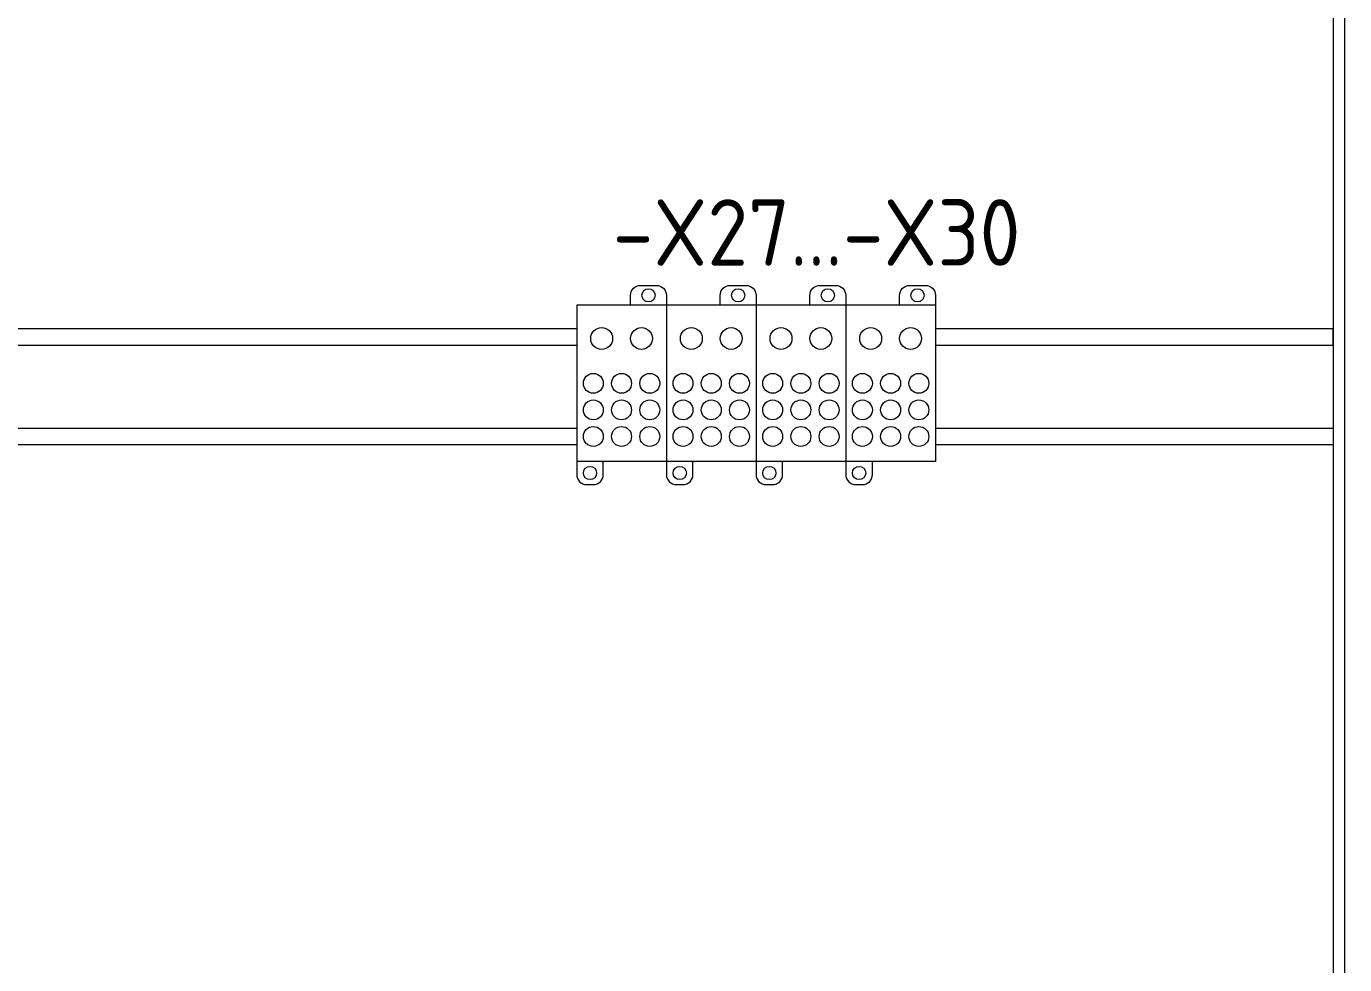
# Model space of a CAD drawing. Header units: millimetres. Extents: x 4137 to 6698, y 1400 to 3585.
# Drawn here: x 5384.9 to 5781.9, y 1735.8 to 2018.3 of the extents above; entities that cross this region are included whole.
import ezdxf
from ezdxf.enums import TextEntityAlignment as Align

# ---------------------------------------------------------------- set-up
doc = ezdxf.new("R2010")
doc.units = ezdxf.units.MM
doc.layers.add('000-PI-Oprema', color=30, linetype='Continuous', lineweight=5)
doc.layers.add('000-PI-ORMAR', color=2, linetype='Continuous')
doc.layers.add('002-PI-Kabelska kanalica', color=150, linetype='Continuous')
doc.styles.add('PI0', font='isocpeur.ttf', dxfattribs={"width": 0.9})

msp = doc.modelspace()

# ---------------------------------------------------------------- linework, layer by layer
at = {"layer": '000-PI-Oprema', "color": 0, "linetype": 'ByBlock', "lineweight": 0}
for points in [[(5566.89, 1934.3), (5566.89, 1937.3, -0.414214), (5569.89, 1940.3), (5574.69, 1940.3, -0.414214), (5577.69, 1937.3), (5577.69, 1934.3), (5577.69, 1887.3), (5550.69, 1887.3), (5550.69, 1883.3, 0.414214), (5553.69, 1880.3), (5555.69, 1880.3, 0.414214), (5558.69, 1883.3), (5558.69, 1887.3)], [(5593.9, 1934.3), (5593.9, 1937.3, -0.414214), (5596.9, 1940.3), (5601.7, 1940.3, -0.414214), (5604.7, 1937.3), (5604.7, 1934.3), (5604.7, 1887.3), (5577.7, 1887.3), (5577.7, 1883.3, 0.414214), (5580.7, 1880.3), (5582.7, 1880.3, 0.414214), (5585.7, 1883.3), (5585.7, 1887.3)], [(5620.9, 1934.3), (5620.9, 1937.3, -0.414214), (5623.9, 1940.3), (5628.7, 1940.3, -0.414214), (5631.7, 1937.3), (5631.7, 1934.3), (5631.7, 1887.3), (5604.7, 1887.3), (5604.7, 1883.3, 0.414214), (5607.7, 1880.3), (5609.7, 1880.3, 0.414214), (5612.7, 1883.3), (5612.7, 1887.3)], [(5647.92, 1934.3), (5647.92, 1937.3, -0.414214), (5650.92, 1940.3), (5655.72, 1940.3, -0.414214), (5658.72, 1937.3), (5658.72, 1934.3), (5658.72, 1887.3), (5631.72, 1887.3), (5631.72, 1883.3, 0.414214), (5634.72, 1880.3), (5636.72, 1880.3, 0.414214), (5639.72, 1883.3), (5639.72, 1887.3)]]:
    msp.add_lwpolyline(points, format="xyb", dxfattribs=at)
for points in [[(5577.7, 1934.3), (5550.7, 1934.3), (5550.7, 1887.3)], [(5604.72, 1934.3), (5577.72, 1934.3), (5577.72, 1887.3)], [(5631.72, 1934.3), (5604.72, 1934.3), (5604.72, 1887.3)], [(5658.74, 1934.3), (5631.74, 1934.3), (5631.74, 1887.3)]]:
    msp.add_lwpolyline(points, dxfattribs=at)
for centre, radius in [((5572.29, 1937.3), 2), ((5599.3, 1937.3), 2), ((5626.3, 1937.3), 2), ((5653.32, 1937.3), 2), ((5558.19, 1924.3), 3.3), ((5570.19, 1924.3), 3.3), ((5585.2, 1924.3), 3.3), ((5597.2, 1924.3), 3.3), ((5612.2, 1924.3), 3.3), ((5624.2, 1924.3), 3.3), ((5639.22, 1924.3), 3.3), ((5651.22, 1924.3), 3.3), ((5555.69, 1910.8), 3), ((5564.19, 1910.8), 3), ((5572.69, 1910.8), 3), ((5582.7, 1910.8), 3), ((5591.2, 1910.8), 3), ((5599.7, 1910.8), 3), ((5609.7, 1910.8), 3), ((5618.2, 1910.8), 3), ((5626.7, 1910.8), 3), ((5636.72, 1910.8), 3), ((5645.22, 1910.8), 3), ((5653.72, 1910.8), 3), ((5555.69, 1902.8), 3), ((5564.19, 1902.8), 3), ((5572.69, 1902.8), 3), ((5582.7, 1902.8), 3), ((5591.2, 1902.8), 3), ((5599.7, 1902.8), 3), ((5609.7, 1902.8), 3), ((5618.2, 1902.8), 3), ((5626.7, 1902.8), 3), ((5636.72, 1902.8), 3), ((5645.22, 1902.8), 3), ((5653.72, 1902.8), 3), ((5555.69, 1894.8), 3), ((5564.19, 1894.8), 3), ((5572.69, 1894.8), 3), ((5582.7, 1894.8), 3), ((5591.2, 1894.8), 3), ((5599.7, 1894.8), 3), ((5609.7, 1894.8), 3), ((5618.2, 1894.8), 3), ((5626.7, 1894.8), 3), ((5636.72, 1894.8), 3), ((5645.22, 1894.8), 3), ((5653.72, 1894.8), 3), ((5554.69, 1883.8), 2), ((5581.7, 1883.8), 2), ((5608.7, 1883.8), 2), ((5635.72, 1883.8), 2)]:
    msp.add_circle(centre, radius, dxfattribs=at)
at = {"layer": '000-PI-ORMAR', "color": 0, "linetype": 'ByBlock', "lineweight": 0}
msp.add_line((5781.95, 3405.78), (5781.95, 1515.78), dxfattribs=at)
at = {"layer": '002-PI-Kabelska kanalica', "color": 0, "linetype": 'ByBlock', "lineweight": 0}
msp.add_line((5778.45, 3405.78), (5778.45, 1635.78), dxfattribs=at)
at = {"layer": '002-PI-Kabelska kanalica', "color": 0, "linetype": 'ByBlock', "lineweight": 0, "ltscale": 0.25}
for p, q in [((5205.45, 1927.28), (5550.7, 1927.28)), ((5658.72, 1927.28), (5778.45, 1927.28)), ((5658.72, 1927.28), (5778.45, 1927.28)), ((5778.45, 1922.28), (5778.45, 1927.28)), ((5778.45, 1927.28), (5778.45, 1892.28)), ((5778.45, 1922.28), (5778.45, 1927.28)), ((5778.45, 1927.28), (5778.45, 1892.28)), ((5205.45, 1922.28), (5550.7, 1922.28)), ((5658.72, 1922.28), (5778.45, 1922.28)), ((5658.72, 1922.28), (5778.45, 1922.28)), ((5205.45, 1897.28), (5550.7, 1897.28)), ((5658.72, 1897.28), (5778.45, 1897.28)), ((5550.7, 1892.28), (5205.45, 1892.28)), ((5778.45, 1892.28), (5658.72, 1892.28))]:
    msp.add_line(p, q, dxfattribs=at)

# ---------------------------------------------------------------- texts
at = {"color": 0, "linetype": 'ByBlock', "lineweight": 0, "style": 'PI0', "width": 0.9}
msp.add_text('-X27...-X30', height=20, dxfattribs=at).set_placement((5561.51, 1956.22), align=Align.MIDDLE_LEFT)

doc.saveas('drawing.dxf')
